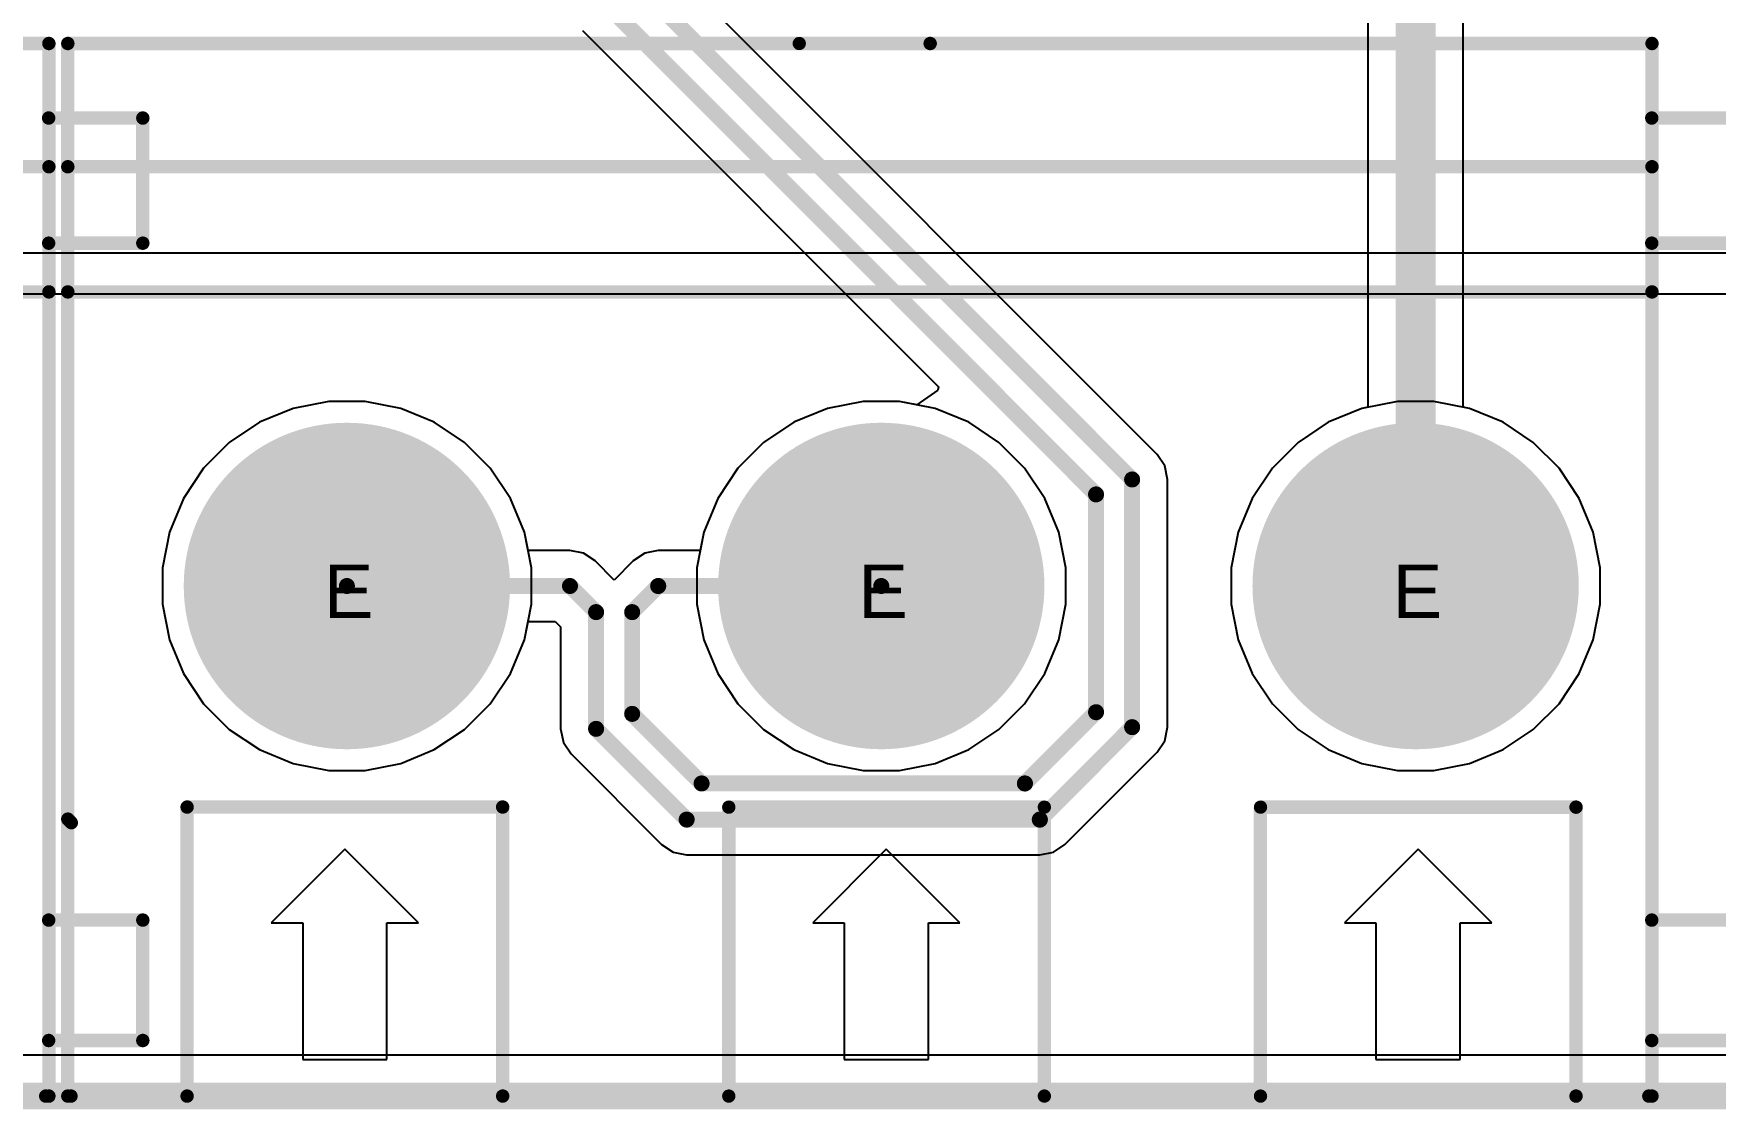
# Model space of a CAD drawing. Header units: inches. Extents: x -11 to 5379, y 0 to 5429.
# Drawn here: x 86.37 to 102.36, y -0.13 to 10.09 of the extents above; entities that cross this region are included whole.
import ezdxf

# ---------------------------------------------------------------- set-up
doc = ezdxf.new("R2010")
doc.units = ezdxf.units.IN
for name, color, linetype in [('Board Outline', 216, 'Continuous'), ('Bottom Layer', 5, 'Continuous'), ('Bottom Solder', 6, 'Continuous'), ('Drill Drawing', 1, 'Continuous'), ('GND', 16, 'Continuous'), ('Multi-Layer', 9, 'Continuous'), ('Pad Holes', 156, 'Continuous'), ('PWR', 76, 'Continuous'), ('Top Layer', 1, 'Continuous'), ('Top Overlay', 2, 'Continuous'), ('Top Solder', 216, 'Continuous')]:
    doc.layers.add(name, color=color, linetype=linetype)
doc.styles.add('Arial', font='', dxfattribs={"height": 0.2})
doc.styles.get('Arial').set_extended_font_data('Arial')

# ---------------------------------------------------------------- blocks, each defined once
blk = doc.blocks.new('DB128L_5_08_3P_BK_S_514')
at = {"layer": 'Bottom Layer'}
h = blk.add_hatch(color=5, dxfattribs=at)
edge = h.paths.add_edge_path()
edge.add_arc((-5.08, 0), 1.5, 0, 360)
h = blk.add_hatch(color=5, dxfattribs=at)
edge = h.paths.add_edge_path()
edge.add_arc((0, 0), 1.5, 0, 360)
h = blk.add_hatch(color=5, dxfattribs=at)
edge = h.paths.add_edge_path()
edge.add_arc((5.08, 0), 1.5, 0, 360)
at = {"layer": 'Bottom Solder'}
h = blk.add_hatch(color=6, dxfattribs=at)
edge = h.paths.add_edge_path()
edge.add_arc((-5.08, 0), 1.551, 0, 360)
h = blk.add_hatch(color=6, dxfattribs=at)
edge = h.paths.add_edge_path()
edge.add_arc((0, 0), 1.551, 0, 360)
h = blk.add_hatch(color=6, dxfattribs=at)
edge = h.paths.add_edge_path()
edge.add_arc((5.08, 0), 1.551, 0, 360)
at = {"layer": 'GND'}
h = blk.add_hatch(color=16, dxfattribs=at)
edge = h.paths.add_edge_path()
edge.add_arc((-5.08, 0), 1.5, 0, 360)
h = blk.add_hatch(color=16, dxfattribs=at)
edge = h.paths.add_edge_path()
edge.add_arc((0, 0), 1.5, 0, 360)
h = blk.add_hatch(color=16, dxfattribs=at)
edge = h.paths.add_edge_path()
edge.add_arc((5.08, 0), 1.5, 0, 360)
at = {"layer": 'Multi-Layer'}
h = blk.add_hatch(color=9, dxfattribs=at)
edge = h.paths.add_edge_path()
edge.add_arc((-5.08, 0), 1.5, 0, 360)
h = blk.add_hatch(color=9, dxfattribs=at)
edge = h.paths.add_edge_path()
edge.add_arc((0, 0), 1.5, 0, 360)
h = blk.add_hatch(color=9, dxfattribs=at)
edge = h.paths.add_edge_path()
edge.add_arc((5.08, 0), 1.5, 0, 360)
at = {"layer": 'Pad Holes'}
h = blk.add_hatch(color=7, dxfattribs=at)
edge = h.paths.add_edge_path()
edge.add_arc((-5.08, 0), 0.8, 0, 360)
h = blk.add_hatch(color=7, dxfattribs=at)
edge = h.paths.add_edge_path()
edge.add_arc((0, 0), 0.8, 0, 360)
h = blk.add_hatch(color=7, dxfattribs=at)
edge = h.paths.add_edge_path()
edge.add_arc((5.08, 0), 0.8, 0, 360)
at = {"layer": 'PWR'}
h = blk.add_hatch(color=76, dxfattribs=at)
edge = h.paths.add_edge_path()
edge.add_arc((-5.08, 0), 1.5, 0, 360)
h = blk.add_hatch(color=76, dxfattribs=at)
edge = h.paths.add_edge_path()
edge.add_arc((0, 0), 1.5, 0, 360)
h = blk.add_hatch(color=76, dxfattribs=at)
edge = h.paths.add_edge_path()
edge.add_arc((5.08, 0), 1.5, 0, 360)
at = {"layer": 'Top Layer'}
h = blk.add_hatch(color=1, dxfattribs=at)
edge = h.paths.add_edge_path()
edge.add_arc((-5.08, 0), 1.5, 0, 360)
h = blk.add_hatch(color=1, dxfattribs=at)
edge = h.paths.add_edge_path()
edge.add_arc((0, 0), 1.5, 0, 360)
h = blk.add_hatch(color=1, dxfattribs=at)
edge = h.paths.add_edge_path()
edge.add_arc((5.08, 0), 1.5, 0, 360)
at = {"layer": 'Top Solder'}
h = blk.add_hatch(color=216, dxfattribs=at)
edge = h.paths.add_edge_path()
edge.add_arc((-5.08, 0), 1.551, 0, 360)
h = blk.add_hatch(color=216, dxfattribs=at)
edge = h.paths.add_edge_path()
edge.add_arc((0, 0), 1.551, 0, 360)
h = blk.add_hatch(color=216, dxfattribs=at)
edge = h.paths.add_edge_path()
edge.add_arc((5.08, 0), 1.551, 0, 360)
at = {"layer": 'Top Overlay'}
for p, q in [((-5.1, -2.5), (-5.8, -3.2)), ((-4.4, -3.2), (-5.1, -2.5)), ((-5.1, -2.5), (-5.1, -2.5)), ((0.048, -2.5), (-0.652, -3.2)), ((0.748, -3.2), (0.048, -2.5)), ((0.048, -2.5), (0.048, -2.5)), ((5.103, -2.5), (4.403, -3.2)), ((5.803, -3.2), (5.103, -2.5)), ((5.103, -2.5), (5.103, -2.5)), ((-5.8, -3.2), (-5.5, -3.2)), ((-5.5, -3.2), (-5.5, -4.5)), ((-4.7, -4.5), (-4.7, -3.2)), ((-4.7, -3.2), (-4.4, -3.2)), ((-0.652, -3.2), (-0.352, -3.2)), ((-0.352, -3.2), (-0.352, -4.5)), ((0.448, -4.5), (0.448, -3.2)), ((0.448, -3.2), (0.748, -3.2)), ((4.403, -3.2), (4.703, -3.2)), ((4.703, -3.2), (4.703, -4.5)), ((5.503, -4.5), (5.503, -3.2)), ((5.503, -3.2), (5.803, -3.2)), ((-5.5, -4.5), (-4.7, -4.5)), ((-0.352, -4.5), (0.448, -4.5)), ((4.703, -4.5), (5.503, -4.5))]:
    blk.add_line(p, q, dxfattribs=at)
for points in [[(-7.733, 5.154, 0.127, 0.127, 0), (-7.733, -4.846, 0.127, 0.127, 0)], [(-7.733, 5.154, 0.127, 0.127, 0), (7.327, 5.154, 0.127, 0.127, 0)], [(-0.78, 5.154, 0.127, 0.127, 0), (0.465, 5.154, 0.127, 0.127, 0)], [(7.327, -4.846, 0.127, 0.127, 0), (7.327, 5.154, 0.127, 0.127, 0)], [(7.325, 4.446, 0.127, 0.127, 0), (8.22, 4.446, 0.127, 0.127, 0)], [(-7.733, 3.983, 0.127, 0.127, 0), (7.327, 3.983, 0.127, 0.127, 0)], [(7.325, 3.257, 0.127, 0.127, 0), (8.22, 3.257, 0.127, 0.127, 0)], [(-7.733, 2.794, 0.127, 0.127, 0), (7.327, 2.794, 0.127, 0.127, 0)], [(-6.599, -4.846, 0.127, 0.127, 0), (-6.599, -2.1, 0.127, 0.127, 0)], [(-6.599, -2.1, 0.127, 0.127, 0), (-3.599, -2.1, 0.127, 0.127, 0)], [(-3.599, -4.846, 0.127, 0.127, 0), (-3.599, -2.1, 0.127, 0.127, 0)], [(-1.449, -4.846, 0.127, 0.127, 0), (-1.449, -2.101, 0.127, 0.127, 0)], [(-1.449, -2.101, 0.127, 0.127, 0), (1.55, -2.101, 0.127, 0.127, 0)], [(1.55, -4.846, 0.127, 0.127, 0), (1.55, -2.101, 0.127, 0.127, 0)], [(3.605, -4.846, 0.127, 0.127, 0), (3.605, -2.101, 0.127, 0.127, 0)], [(3.605, -2.101, 0.127, 0.127, 0), (6.605, -2.101, 0.127, 0.127, 0)], [(6.605, -4.846, 0.127, 0.127, 0), (6.605, -2.101, 0.127, 0.127, 0)], [(-7.733, -2.215, 0.127, 0.127, 0), (-7.699, -2.249, 0.127, 0.127, 0)], [(7.325, -3.174, 0.127, 0.127, 0), (8.22, -3.174, 0.127, 0.127, 0)], [(7.325, -4.318, 0.127, 0.127, 0), (8.22, -4.318, 0.127, 0.127, 0)], [(-7.703, -4.846, 0.127, 0.127, 0), (7.297, -4.846, 0.127, 0.127, 0)]]:
    blk.add_lwpolyline(points, format="xyseb", dxfattribs=at)
for points in [[(-7.765, 5.154, 0.0635, 0.0635, 1), (-7.701, 5.154, 0.0635, 0.0635, 1)], [(-7.765, 5.154, 0.0635, 0.0635, 1), (-7.701, 5.154, 0.0635, 0.0635, 1)], [(-0.811, 5.154, 0.0635, 0.0635, 1), (-0.748, 5.154, 0.0635, 0.0635, 1)], [(0.433, 5.154, 0.0635, 0.0635, 1), (0.497, 5.154, 0.0635, 0.0635, 1)], [(7.295, 5.154, 0.0635, 0.0635, 1), (7.359, 5.154, 0.0635, 0.0635, 1)], [(7.295, 5.154, 0.0635, 0.0635, 1), (7.359, 5.154, 0.0635, 0.0635, 1)], [(7.293, 4.446, 0.0635, 0.0635, 1), (7.357, 4.446, 0.0635, 0.0635, 1)], [(-7.765, 3.983, 0.0635, 0.0635, 1), (-7.701, 3.983, 0.0635, 0.0635, 1)], [(7.295, 3.983, 0.0635, 0.0635, 1), (7.359, 3.983, 0.0635, 0.0635, 1)], [(7.293, 3.257, 0.0635, 0.0635, 1), (7.357, 3.257, 0.0635, 0.0635, 1)], [(-7.765, 2.794, 0.0635, 0.0635, 1), (-7.701, 2.794, 0.0635, 0.0635, 1)], [(7.295, 2.794, 0.0635, 0.0635, 1), (7.359, 2.794, 0.0635, 0.0635, 1)], [(-6.631, -2.1, 0.0635, 0.0635, 1), (-6.567, -2.1, 0.0635, 0.0635, 1)], [(-6.631, -2.1, 0.0635, 0.0635, 1), (-6.567, -2.1, 0.0635, 0.0635, 1)], [(-3.631, -2.1, 0.0635, 0.0635, 1), (-3.567, -2.1, 0.0635, 0.0635, 1)], [(-3.631, -2.1, 0.0635, 0.0635, 1), (-3.567, -2.1, 0.0635, 0.0635, 1)], [(-1.481, -2.101, 0.0635, 0.0635, 1), (-1.418, -2.101, 0.0635, 0.0635, 1)], [(-1.481, -2.101, 0.0635, 0.0635, 1), (-1.418, -2.101, 0.0635, 0.0635, 1)], [(1.519, -2.101, 0.0635, 0.0635, 1), (1.582, -2.101, 0.0635, 0.0635, 1)], [(1.519, -2.101, 0.0635, 0.0635, 1), (1.582, -2.101, 0.0635, 0.0635, 1)], [(3.574, -2.101, 0.0635, 0.0635, 1), (3.637, -2.101, 0.0635, 0.0635, 1)], [(3.574, -2.101, 0.0635, 0.0635, 1), (3.637, -2.101, 0.0635, 0.0635, 1)], [(6.573, -2.101, 0.0635, 0.0635, 1), (6.637, -2.101, 0.0635, 0.0635, 1)], [(6.573, -2.101, 0.0635, 0.0635, 1), (6.637, -2.101, 0.0635, 0.0635, 1)], [(-7.765, -2.215, 0.0635, 0.0635, 1), (-7.701, -2.215, 0.0635, 0.0635, 1)], [(-7.731, -2.249, 0.0635, 0.0635, 1), (-7.668, -2.249, 0.0635, 0.0635, 1)], [(7.293, -3.174, 0.0635, 0.0635, 1), (7.357, -3.174, 0.0635, 0.0635, 1)], [(7.293, -4.318, 0.0635, 0.0635, 1), (7.357, -4.318, 0.0635, 0.0635, 1)], [(-7.765, -4.846, 0.0635, 0.0635, 1), (-7.701, -4.846, 0.0635, 0.0635, 1)], [(-7.735, -4.846, 0.0635, 0.0635, 1), (-7.671, -4.846, 0.0635, 0.0635, 1)], [(-6.631, -4.846, 0.0635, 0.0635, 1), (-6.567, -4.846, 0.0635, 0.0635, 1)], [(-3.631, -4.846, 0.0635, 0.0635, 1), (-3.567, -4.846, 0.0635, 0.0635, 1)], [(-1.481, -4.846, 0.0635, 0.0635, 1), (-1.418, -4.846, 0.0635, 0.0635, 1)], [(1.519, -4.846, 0.0635, 0.0635, 1), (1.582, -4.846, 0.0635, 0.0635, 1)], [(3.574, -4.846, 0.0635, 0.0635, 1), (3.637, -4.846, 0.0635, 0.0635, 1)], [(6.573, -4.846, 0.0635, 0.0635, 1), (6.637, -4.846, 0.0635, 0.0635, 1)], [(7.265, -4.846, 0.0635, 0.0635, 1), (7.329, -4.846, 0.0635, 0.0635, 1)], [(7.295, -4.846, 0.0635, 0.0635, 1), (7.359, -4.846, 0.0635, 0.0635, 1)]]:
    blk.add_lwpolyline(points, format="xyseb", close=True, dxfattribs=at)
blk = doc.blocks.new('DB128L_5_08_3P_BK_S_515')
at = {"layer": 'Top Overlay'}
for points in [[(-7.733, 5.154, 0.127, 0.127, 0), (7.327, 5.154, 0.127, 0.127, 0)], [(7.327, -4.846, 0.127, 0.127, 0), (7.327, 5.154, 0.127, 0.127, 0)], [(7.325, 4.446, 0.127, 0.127, 0), (8.22, 4.446, 0.127, 0.127, 0)], [(8.22, 3.257, 0.127, 0.127, 0), (8.22, 4.446, 0.127, 0.127, 0)], [(-7.733, 3.983, 0.127, 0.127, 0), (7.327, 3.983, 0.127, 0.127, 0)], [(7.325, 3.257, 0.127, 0.127, 0), (8.22, 3.257, 0.127, 0.127, 0)], [(-7.733, 2.794, 0.127, 0.127, 0), (7.327, 2.794, 0.127, 0.127, 0)], [(7.325, -3.174, 0.127, 0.127, 0), (8.22, -3.174, 0.127, 0.127, 0)], [(8.22, -4.318, 0.127, 0.127, 0), (8.22, -3.174, 0.127, 0.127, 0)], [(7.325, -4.318, 0.127, 0.127, 0), (8.22, -4.318, 0.127, 0.127, 0)], [(-7.703, -4.846, 0.127, 0.127, 0), (7.297, -4.846, 0.127, 0.127, 0)]]:
    blk.add_lwpolyline(points, format="xyseb", dxfattribs=at)
for points in [[(7.295, 5.154, 0.0635, 0.0635, 1), (7.359, 5.154, 0.0635, 0.0635, 1)], [(7.295, 5.154, 0.0635, 0.0635, 1), (7.359, 5.154, 0.0635, 0.0635, 1)], [(7.293, 4.446, 0.0635, 0.0635, 1), (7.357, 4.446, 0.0635, 0.0635, 1)], [(8.188, 4.446, 0.0635, 0.0635, 1), (8.252, 4.446, 0.0635, 0.0635, 1)], [(8.188, 4.446, 0.0635, 0.0635, 1), (8.252, 4.446, 0.0635, 0.0635, 1)], [(7.295, 3.983, 0.0635, 0.0635, 1), (7.359, 3.983, 0.0635, 0.0635, 1)], [(7.293, 3.257, 0.0635, 0.0635, 1), (7.357, 3.257, 0.0635, 0.0635, 1)], [(8.188, 3.257, 0.0635, 0.0635, 1), (8.252, 3.257, 0.0635, 0.0635, 1)], [(8.188, 3.257, 0.0635, 0.0635, 1), (8.252, 3.257, 0.0635, 0.0635, 1)], [(7.295, 2.794, 0.0635, 0.0635, 1), (7.359, 2.794, 0.0635, 0.0635, 1)], [(7.293, -3.174, 0.0635, 0.0635, 1), (7.357, -3.174, 0.0635, 0.0635, 1)], [(8.188, -3.174, 0.0635, 0.0635, 1), (8.252, -3.174, 0.0635, 0.0635, 1)], [(8.188, -3.174, 0.0635, 0.0635, 1), (8.252, -3.174, 0.0635, 0.0635, 1)], [(7.293, -4.318, 0.0635, 0.0635, 1), (7.357, -4.318, 0.0635, 0.0635, 1)], [(8.188, -4.318, 0.0635, 0.0635, 1), (8.252, -4.318, 0.0635, 0.0635, 1)], [(8.188, -4.318, 0.0635, 0.0635, 1), (8.252, -4.318, 0.0635, 0.0635, 1)], [(7.265, -4.846, 0.0635, 0.0635, 1), (7.329, -4.846, 0.0635, 0.0635, 1)], [(7.295, -4.846, 0.0635, 0.0635, 1), (7.359, -4.846, 0.0635, 0.0635, 1)]]:
    blk.add_lwpolyline(points, format="xyseb", close=True, dxfattribs=at)

msp = doc.modelspace()

# ---------------------------------------------------------------- linework, layer by layer
at = {"layer": 'Board Outline'}
msp.add_lwpolyline([(0, 0, 0.254, 0.254, 0), (344, 0, 0.254, 0.254, 0)], format="xyseb", dxfattribs=at)
at = {"layer": 'Bottom Layer'}
for p, q in [((89.174, 6.599), (88.836, 6.532)), ((89.52, 6.599), (89.174, 6.599)), ((89.859, 6.532), (89.52, 6.599)), ((94.254, 6.599), (93.916, 6.532)), ((94.6, 6.599), (94.254, 6.599)), ((94.939, 6.532), (94.6, 6.599)), ((99.334, 6.599), (98.996, 6.532)), ((99.68, 6.599), (99.334, 6.599)), ((100.019, 6.532), (99.68, 6.599)), ((88.516, 6.4), (88.229, 6.208)), ((88.836, 6.532), (88.516, 6.4)), ((90.178, 6.4), (89.859, 6.532)), ((90.465, 6.208), (90.178, 6.4)), ((93.596, 6.4), (93.309, 6.208)), ((93.916, 6.532), (93.596, 6.4)), ((95.258, 6.4), (94.939, 6.532)), ((95.545, 6.208), (95.258, 6.4)), ((98.676, 6.4), (98.389, 6.208)), ((98.996, 6.532), (98.676, 6.4)), ((100.338, 6.4), (100.019, 6.532)), ((100.625, 6.208), (100.338, 6.4)), ((88.229, 6.208), (87.985, 5.963)), ((90.71, 5.963), (90.465, 6.208)), ((93.309, 6.208), (93.065, 5.963)), ((95.79, 5.963), (95.545, 6.208)), ((98.389, 6.208), (98.145, 5.963)), ((100.87, 5.963), (100.625, 6.208)), ((87.985, 5.963), (87.793, 5.676)), ((90.902, 5.676), (90.71, 5.963)), ((93.065, 5.963), (92.873, 5.676)), ((95.982, 5.676), (95.79, 5.963)), ((98.145, 5.963), (97.953, 5.676)), ((101.062, 5.676), (100.87, 5.963)), ((87.793, 5.676), (87.661, 5.357)), ((91.034, 5.357), (90.902, 5.676)), ((92.873, 5.676), (92.741, 5.357)), ((96.114, 5.357), (95.982, 5.676)), ((97.953, 5.676), (97.821, 5.357)), ((101.194, 5.357), (101.062, 5.676)), ((87.661, 5.357), (87.593, 5.018)), ((91.101, 5.018), (91.034, 5.357)), ((92.741, 5.357), (92.673, 5.018)), ((96.181, 5.018), (96.114, 5.357)), ((97.821, 5.357), (97.753, 5.018)), ((101.261, 5.018), (101.194, 5.357)), ((87.593, 5.018), (87.593, 4.672)), ((91.101, 4.672), (91.101, 5.018)), ((92.673, 5.018), (92.673, 4.672)), ((96.181, 4.672), (96.181, 5.018)), ((97.753, 5.018), (97.753, 4.672)), ((101.261, 4.672), (101.261, 5.018)), ((87.593, 4.672), (87.661, 4.334)), ((91.034, 4.334), (91.101, 4.672)), ((92.673, 4.672), (92.741, 4.334)), ((96.114, 4.334), (96.181, 4.672)), ((97.753, 4.672), (97.821, 4.334)), ((101.194, 4.334), (101.261, 4.672)), ((87.661, 4.334), (87.793, 4.014)), ((90.902, 4.014), (91.034, 4.334)), ((92.741, 4.334), (92.873, 4.014)), ((95.982, 4.014), (96.114, 4.334)), ((97.821, 4.334), (97.953, 4.014)), ((101.062, 4.014), (101.194, 4.334)), ((87.793, 4.014), (87.985, 3.727)), ((90.71, 3.727), (90.902, 4.014)), ((92.873, 4.014), (93.065, 3.727)), ((95.79, 3.727), (95.982, 4.014)), ((97.953, 4.014), (98.145, 3.727)), ((100.87, 3.727), (101.062, 4.014)), ((87.985, 3.727), (88.229, 3.483)), ((90.465, 3.483), (90.71, 3.727)), ((93.065, 3.727), (93.309, 3.483)), ((95.545, 3.483), (95.79, 3.727)), ((98.145, 3.727), (98.389, 3.483)), ((100.625, 3.483), (100.87, 3.727)), ((88.229, 3.483), (88.516, 3.291)), ((90.178, 3.291), (90.465, 3.483)), ((93.309, 3.483), (93.596, 3.291)), ((95.258, 3.291), (95.545, 3.483)), ((98.389, 3.483), (98.676, 3.291)), ((100.338, 3.291), (100.625, 3.483)), ((88.516, 3.291), (88.836, 3.159)), ((89.859, 3.159), (90.178, 3.291)), ((93.596, 3.291), (93.916, 3.159)), ((94.939, 3.159), (95.258, 3.291)), ((98.676, 3.291), (98.996, 3.159)), ((100.019, 3.159), (100.338, 3.291)), ((88.836, 3.159), (89.174, 3.091)), ((89.174, 3.091), (89.52, 3.091)), ((89.52, 3.091), (89.859, 3.159)), ((93.916, 3.159), (94.254, 3.091)), ((94.254, 3.091), (94.6, 3.091)), ((94.6, 3.091), (94.939, 3.159)), ((98.996, 3.159), (99.334, 3.091)), ((99.334, 3.091), (99.68, 3.091)), ((99.68, 3.091), (100.019, 3.159)), ((185.233, 0.388), (9.671, 0.388))]:
    msp.add_line(p, q, dxfattribs=at)
at = {"layer": 'GND'}
for p, q in [((173.551, 8.008), (65.482, 8.008)), ((10.349, 7.62), (173.939, 7.62)), ((89.174, 6.599), (88.836, 6.532)), ((89.52, 6.599), (89.174, 6.599)), ((89.859, 6.532), (89.52, 6.599)), ((94.254, 6.599), (93.916, 6.532)), ((94.6, 6.599), (94.254, 6.599)), ((94.939, 6.532), (94.6, 6.599)), ((99.334, 6.599), (98.996, 6.532)), ((99.68, 6.599), (99.334, 6.599)), ((100.019, 6.532), (99.68, 6.599)), ((88.516, 6.4), (88.229, 6.208)), ((88.836, 6.532), (88.516, 6.4)), ((90.178, 6.4), (89.859, 6.532)), ((90.465, 6.208), (90.178, 6.4)), ((93.596, 6.4), (93.309, 6.208)), ((93.916, 6.532), (93.596, 6.4)), ((95.258, 6.4), (94.939, 6.532)), ((95.545, 6.208), (95.258, 6.4)), ((98.676, 6.4), (98.389, 6.208)), ((98.996, 6.532), (98.676, 6.4)), ((100.338, 6.4), (100.019, 6.532)), ((100.625, 6.208), (100.338, 6.4)), ((88.229, 6.208), (87.985, 5.963)), ((90.71, 5.963), (90.465, 6.208)), ((93.309, 6.208), (93.065, 5.963)), ((95.79, 5.963), (95.545, 6.208)), ((98.389, 6.208), (98.145, 5.963)), ((100.87, 5.963), (100.625, 6.208)), ((87.985, 5.963), (87.793, 5.676)), ((90.902, 5.676), (90.71, 5.963)), ((93.065, 5.963), (92.873, 5.676)), ((95.982, 5.676), (95.79, 5.963)), ((98.145, 5.963), (97.953, 5.676)), ((101.062, 5.676), (100.87, 5.963)), ((87.793, 5.676), (87.661, 5.357)), ((91.034, 5.357), (90.902, 5.676)), ((92.873, 5.676), (92.741, 5.357)), ((96.114, 5.357), (95.982, 5.676)), ((97.953, 5.676), (97.821, 5.357)), ((101.194, 5.357), (101.062, 5.676)), ((87.661, 5.357), (87.593, 5.018)), ((91.101, 5.018), (91.034, 5.357)), ((92.741, 5.357), (92.673, 5.018)), ((96.181, 5.018), (96.114, 5.357)), ((97.821, 5.357), (97.753, 5.018)), ((101.261, 5.018), (101.194, 5.357)), ((87.593, 5.018), (87.593, 4.672)), ((91.101, 4.672), (91.101, 5.018)), ((92.673, 5.018), (92.673, 4.672)), ((96.181, 4.672), (96.181, 5.018)), ((97.753, 5.018), (97.753, 4.672)), ((101.261, 4.672), (101.261, 5.018)), ((87.593, 4.672), (87.661, 4.334)), ((91.034, 4.334), (91.101, 4.672)), ((92.673, 4.672), (92.741, 4.334)), ((96.114, 4.334), (96.181, 4.672)), ((97.753, 4.672), (97.821, 4.334)), ((101.194, 4.334), (101.261, 4.672)), ((87.661, 4.334), (87.793, 4.014)), ((90.902, 4.014), (91.034, 4.334)), ((92.741, 4.334), (92.873, 4.014)), ((95.982, 4.014), (96.114, 4.334)), ((97.821, 4.334), (97.953, 4.014)), ((101.062, 4.014), (101.194, 4.334)), ((87.793, 4.014), (87.985, 3.727)), ((90.71, 3.727), (90.902, 4.014)), ((92.873, 4.014), (93.065, 3.727)), ((95.79, 3.727), (95.982, 4.014)), ((97.953, 4.014), (98.145, 3.727)), ((100.87, 3.727), (101.062, 4.014)), ((87.985, 3.727), (88.229, 3.483)), ((90.465, 3.483), (90.71, 3.727)), ((93.065, 3.727), (93.309, 3.483)), ((95.545, 3.483), (95.79, 3.727)), ((98.145, 3.727), (98.389, 3.483)), ((100.625, 3.483), (100.87, 3.727)), ((88.229, 3.483), (88.516, 3.291)), ((90.178, 3.291), (90.465, 3.483)), ((93.309, 3.483), (93.596, 3.291)), ((95.258, 3.291), (95.545, 3.483)), ((98.389, 3.483), (98.676, 3.291)), ((100.338, 3.291), (100.625, 3.483)), ((88.516, 3.291), (88.836, 3.159)), ((89.859, 3.159), (90.178, 3.291)), ((93.596, 3.291), (93.916, 3.159)), ((94.939, 3.159), (95.258, 3.291)), ((98.676, 3.291), (98.996, 3.159)), ((100.019, 3.159), (100.338, 3.291)), ((88.836, 3.159), (89.174, 3.091)), ((89.174, 3.091), (89.52, 3.091)), ((89.52, 3.091), (89.859, 3.159)), ((93.916, 3.159), (94.254, 3.091)), ((94.254, 3.091), (94.6, 3.091)), ((94.6, 3.091), (94.939, 3.159)), ((98.996, 3.159), (99.334, 3.091)), ((99.334, 3.091), (99.68, 3.091)), ((99.68, 3.091), (100.019, 3.159)), ((343.612, 0.388), (0.388, 0.388))]:
    msp.add_line(p, q, dxfattribs=at)
at = {"layer": 'PWR'}
for p, q in [((89.174, 6.599), (88.836, 6.532)), ((89.52, 6.599), (89.174, 6.599)), ((89.859, 6.532), (89.52, 6.599)), ((94.254, 6.599), (93.916, 6.532)), ((94.6, 6.599), (94.254, 6.599)), ((94.939, 6.532), (94.6, 6.599)), ((99.334, 6.599), (98.996, 6.532)), ((99.68, 6.599), (99.334, 6.599)), ((100.019, 6.532), (99.68, 6.599)), ((88.516, 6.4), (88.229, 6.208)), ((88.836, 6.532), (88.516, 6.4)), ((90.178, 6.4), (89.859, 6.532)), ((90.465, 6.208), (90.178, 6.4)), ((93.596, 6.4), (93.309, 6.208)), ((93.916, 6.532), (93.596, 6.4)), ((95.258, 6.4), (94.939, 6.532)), ((95.545, 6.208), (95.258, 6.4)), ((98.676, 6.4), (98.389, 6.208)), ((98.996, 6.532), (98.676, 6.4)), ((100.338, 6.4), (100.019, 6.532)), ((100.625, 6.208), (100.338, 6.4)), ((88.229, 6.208), (87.985, 5.963)), ((90.71, 5.963), (90.465, 6.208)), ((93.309, 6.208), (93.065, 5.963)), ((95.79, 5.963), (95.545, 6.208)), ((98.389, 6.208), (98.145, 5.963)), ((100.87, 5.963), (100.625, 6.208)), ((87.985, 5.963), (87.793, 5.676)), ((90.902, 5.676), (90.71, 5.963)), ((93.065, 5.963), (92.873, 5.676)), ((95.982, 5.676), (95.79, 5.963)), ((98.145, 5.963), (97.953, 5.676)), ((101.062, 5.676), (100.87, 5.963)), ((87.793, 5.676), (87.661, 5.357)), ((91.034, 5.357), (90.902, 5.676)), ((92.873, 5.676), (92.741, 5.357)), ((96.114, 5.357), (95.982, 5.676)), ((97.953, 5.676), (97.821, 5.357)), ((101.194, 5.357), (101.062, 5.676)), ((87.661, 5.357), (87.593, 5.018)), ((91.101, 5.018), (91.034, 5.357)), ((92.741, 5.357), (92.673, 5.018)), ((96.181, 5.018), (96.114, 5.357)), ((97.821, 5.357), (97.753, 5.018)), ((101.261, 5.018), (101.194, 5.357)), ((87.593, 5.018), (87.593, 4.672)), ((91.101, 4.672), (91.101, 5.018)), ((92.673, 5.018), (92.673, 4.672)), ((96.181, 4.672), (96.181, 5.018)), ((97.753, 5.018), (97.753, 4.672)), ((101.261, 4.672), (101.261, 5.018)), ((87.593, 4.672), (87.661, 4.334)), ((91.034, 4.334), (91.101, 4.672)), ((92.673, 4.672), (92.741, 4.334)), ((96.114, 4.334), (96.181, 4.672)), ((97.753, 4.672), (97.821, 4.334)), ((101.194, 4.334), (101.261, 4.672)), ((87.661, 4.334), (87.793, 4.014)), ((90.902, 4.014), (91.034, 4.334)), ((92.741, 4.334), (92.873, 4.014)), ((95.982, 4.014), (96.114, 4.334)), ((97.821, 4.334), (97.953, 4.014)), ((101.062, 4.014), (101.194, 4.334)), ((87.793, 4.014), (87.985, 3.727)), ((90.71, 3.727), (90.902, 4.014)), ((92.873, 4.014), (93.065, 3.727)), ((95.79, 3.727), (95.982, 4.014)), ((97.953, 4.014), (98.145, 3.727)), ((100.87, 3.727), (101.062, 4.014)), ((87.985, 3.727), (88.229, 3.483)), ((90.465, 3.483), (90.71, 3.727)), ((93.065, 3.727), (93.309, 3.483)), ((95.545, 3.483), (95.79, 3.727)), ((98.145, 3.727), (98.389, 3.483)), ((100.625, 3.483), (100.87, 3.727)), ((88.229, 3.483), (88.516, 3.291)), ((90.178, 3.291), (90.465, 3.483)), ((93.309, 3.483), (93.596, 3.291)), ((95.258, 3.291), (95.545, 3.483)), ((98.389, 3.483), (98.676, 3.291)), ((100.338, 3.291), (100.625, 3.483)), ((88.516, 3.291), (88.836, 3.159)), ((89.859, 3.159), (90.178, 3.291)), ((93.596, 3.291), (93.916, 3.159)), ((94.939, 3.159), (95.258, 3.291)), ((98.676, 3.291), (98.996, 3.159)), ((100.019, 3.159), (100.338, 3.291)), ((88.836, 3.159), (89.174, 3.091)), ((89.174, 3.091), (89.52, 3.091)), ((89.52, 3.091), (89.859, 3.159)), ((93.916, 3.159), (94.254, 3.091)), ((94.254, 3.091), (94.6, 3.091)), ((94.6, 3.091), (94.939, 3.159)), ((98.996, 3.159), (99.334, 3.091)), ((99.334, 3.091), (99.68, 3.091)), ((99.68, 3.091), (100.019, 3.159)), ((243.045, 0.388), (0.388, 0.388))]:
    msp.add_line(p, q, dxfattribs=at)
at = {"layer": 'Top Layer'}
for p, q in [((99.054, 16.085), (99.054, 6.543)), ((99.96, 6.543), (99.96, 16.085)), ((97.05, 6.095), (92.503, 10.642)), ((91.586, 10.122), (94.97, 6.738)), ((94.97, 6.738), (94.964, 6.704)), ((89.174, 6.599), (88.836, 6.532)), ((89.52, 6.599), (89.174, 6.599)), ((89.859, 6.532), (89.52, 6.599)), ((94.254, 6.599), (93.916, 6.532)), ((94.6, 6.599), (94.254, 6.599)), ((94.764, 6.567), (94.6, 6.599)), ((94.964, 6.704), (94.764, 6.567)), ((88.516, 6.4), (88.229, 6.208)), ((88.836, 6.532), (88.516, 6.4)), ((90.178, 6.4), (89.859, 6.532)), ((90.465, 6.208), (90.178, 6.4)), ((93.596, 6.4), (93.309, 6.208)), ((93.916, 6.532), (93.596, 6.4)), ((98.676, 6.4), (98.389, 6.208)), ((98.996, 6.532), (98.676, 6.4)), ((99.054, 6.543), (98.996, 6.532)), ((100.019, 6.532), (99.96, 6.543)), ((100.338, 6.4), (100.019, 6.532)), ((100.625, 6.208), (100.338, 6.4)), ((88.229, 6.208), (87.985, 5.963)), ((90.71, 5.963), (90.465, 6.208)), ((93.309, 6.208), (93.065, 5.963)), ((97.123, 5.986), (97.05, 6.095)), ((98.389, 6.208), (98.145, 5.963)), ((100.87, 5.963), (100.625, 6.208)), ((87.985, 5.963), (87.793, 5.676)), ((90.902, 5.676), (90.71, 5.963)), ((93.065, 5.963), (92.873, 5.676)), ((97.149, 5.857), (97.123, 5.986)), ((98.145, 5.963), (97.953, 5.676)), ((101.062, 5.676), (100.87, 5.963)), ((97.149, 3.504), (97.149, 5.857)), ((87.793, 5.676), (87.661, 5.357)), ((91.034, 5.357), (90.902, 5.676)), ((92.873, 5.676), (92.741, 5.357)), ((97.953, 5.676), (97.821, 5.357)), ((101.194, 5.357), (101.062, 5.676)), ((87.661, 5.357), (87.593, 5.018)), ((91.069, 5.182), (91.034, 5.357)), ((92.741, 5.357), (92.706, 5.182)), ((97.821, 5.357), (97.753, 5.018)), ((101.261, 5.018), (101.194, 5.357)), ((91.468, 5.182), (91.069, 5.182)), ((91.597, 5.156), (91.468, 5.182)), ((91.706, 5.083), (91.597, 5.156)), ((92.178, 5.156), (92.068, 5.083)), ((92.306, 5.182), (92.178, 5.156)), ((92.706, 5.182), (92.306, 5.182)), ((87.593, 5.018), (87.593, 4.672)), ((91.887, 4.902), (91.706, 5.083)), ((92.068, 5.083), (91.887, 4.902)), ((97.753, 5.018), (97.753, 4.672)), ((101.261, 4.672), (101.261, 5.018)), ((87.593, 4.672), (87.661, 4.334)), ((97.753, 4.672), (97.821, 4.334)), ((101.194, 4.334), (101.261, 4.672)), ((91.034, 4.334), (91.069, 4.509)), ((91.069, 4.509), (91.328, 4.509)), ((91.328, 4.509), (91.379, 4.458)), ((87.661, 4.334), (87.793, 4.014)), ((90.902, 4.014), (91.034, 4.334)), ((91.379, 4.458), (91.379, 3.488)), ((97.821, 4.334), (97.953, 4.014)), ((101.062, 4.014), (101.194, 4.334)), ((87.793, 4.014), (87.985, 3.727)), ((90.71, 3.727), (90.902, 4.014)), ((97.953, 4.014), (98.145, 3.727)), ((100.87, 3.727), (101.062, 4.014)), ((87.985, 3.727), (88.229, 3.483)), ((90.465, 3.483), (90.71, 3.727)), ((98.145, 3.727), (98.389, 3.483)), ((100.625, 3.483), (100.87, 3.727)), ((88.229, 3.483), (88.516, 3.291)), ((90.178, 3.291), (90.465, 3.483)), ((91.379, 3.488), (91.405, 3.359)), ((91.405, 3.359), (91.478, 3.25)), ((97.05, 3.266), (97.123, 3.375)), ((97.123, 3.375), (97.149, 3.504)), ((98.389, 3.483), (98.676, 3.291)), ((100.338, 3.291), (100.625, 3.483)), ((88.516, 3.291), (88.836, 3.159)), ((89.859, 3.159), (90.178, 3.291)), ((91.478, 3.25), (92.339, 2.388)), ((96.173, 2.388), (97.05, 3.266)), ((98.676, 3.291), (98.996, 3.159)), ((100.019, 3.159), (100.338, 3.291)), ((88.836, 3.159), (89.174, 3.091)), ((89.174, 3.091), (89.52, 3.091)), ((89.52, 3.091), (89.859, 3.159)), ((98.996, 3.159), (99.334, 3.091)), ((99.334, 3.091), (99.68, 3.091)), ((99.68, 3.091), (100.019, 3.159)), ((92.339, 2.388), (92.448, 2.315)), ((92.448, 2.315), (92.577, 2.29)), ((92.577, 2.29), (95.935, 2.29)), ((95.935, 2.29), (96.063, 2.315)), ((96.063, 2.315), (96.173, 2.388)), ((185.233, 0.388), (9.671, 0.388))]:
    msp.add_line(p, q, dxfattribs=at)
for points in [[(99.507, 4.845, 0.381, 0.381, 0), (99.507, 16.656, 0.381, 0.381, 0)], [(92.167, 10.503, 0.152, 0.152, 0), (96.812, 5.857, 0.152, 0.152, 0)], [(91.824, 10.36, 0.152, 0.152, 0), (96.469, 5.715, 0.152, 0.152, 0)], [(96.812, 3.504, 0.152, 0.152, 0), (96.812, 5.857, 0.152, 0.152, 0)], [(96.469, 3.646, 0.152, 0.152, 0), (96.469, 5.715, 0.152, 0.152, 0)], [(89.347, 4.845, 0.152, 0.152, 0), (91.468, 4.845, 0.152, 0.152, 0)], [(91.468, 4.845, 0.152, 0.152, 0), (91.716, 4.597, 0.152, 0.152, 0)], [(92.059, 4.597, 0.152, 0.152, 0), (92.306, 4.845, 0.152, 0.152, 0)], [(92.306, 4.845, 0.152, 0.152, 0), (94.427, 4.845, 0.152, 0.152, 0)], [(91.716, 3.488, 0.152, 0.152, 0), (91.716, 4.597, 0.152, 0.152, 0)], [(92.059, 3.63, 0.152, 0.152, 0), (92.059, 4.597, 0.152, 0.152, 0)], [(92.059, 3.63, 0.152, 0.152, 0), (92.719, 2.969, 0.152, 0.152, 0)], [(95.792, 2.969, 0.152, 0.152, 0), (96.469, 3.646, 0.152, 0.152, 0)], [(91.716, 3.488, 0.152, 0.152, 0), (92.577, 2.626, 0.152, 0.152, 0)], [(95.935, 2.626, 0.152, 0.152, 0), (96.812, 3.504, 0.152, 0.152, 0)], [(92.719, 2.969, 0.152, 0.152, 0), (95.792, 2.969, 0.152, 0.152, 0)], [(92.577, 2.626, 0.152, 0.152, 0), (95.935, 2.626, 0.152, 0.152, 0)]]:
    msp.add_lwpolyline(points, format="xyseb", dxfattribs=at)
for points in [[(96.774, 5.857, 0.0762, 0.0762, 1), (96.85, 5.857, 0.0762, 0.0762, 1)], [(96.774, 5.857, 0.0762, 0.0762, 1), (96.85, 5.857, 0.0762, 0.0762, 1)], [(96.431, 5.715, 0.0762, 0.0762, 1), (96.507, 5.715, 0.0762, 0.0762, 1)], [(96.431, 5.715, 0.0762, 0.0762, 1), (96.507, 5.715, 0.0762, 0.0762, 1)], [(99.412, 4.845, 0.191, 0.191, 1), (99.602, 4.845, 0.191, 0.191, 1)], [(89.309, 4.845, 0.0762, 0.0762, 1), (89.385, 4.845, 0.0762, 0.0762, 1)], [(91.43, 4.845, 0.0762, 0.0762, 1), (91.506, 4.845, 0.0762, 0.0762, 1)], [(91.43, 4.845, 0.0762, 0.0762, 1), (91.506, 4.845, 0.0762, 0.0762, 1)], [(92.268, 4.845, 0.0762, 0.0762, 1), (92.345, 4.845, 0.0762, 0.0762, 1)], [(92.268, 4.845, 0.0762, 0.0762, 1), (92.345, 4.845, 0.0762, 0.0762, 1)], [(94.389, 4.845, 0.0762, 0.0762, 1), (94.465, 4.845, 0.0762, 0.0762, 1)], [(91.678, 4.597, 0.0762, 0.0762, 1), (91.754, 4.597, 0.0762, 0.0762, 1)], [(91.678, 4.597, 0.0762, 0.0762, 1), (91.754, 4.597, 0.0762, 0.0762, 1)], [(92.021, 4.597, 0.0762, 0.0762, 1), (92.097, 4.597, 0.0762, 0.0762, 1)], [(92.021, 4.597, 0.0762, 0.0762, 1), (92.097, 4.597, 0.0762, 0.0762, 1)], [(92.021, 3.63, 0.0762, 0.0762, 1), (92.097, 3.63, 0.0762, 0.0762, 1)], [(92.021, 3.63, 0.0762, 0.0762, 1), (92.097, 3.63, 0.0762, 0.0762, 1)], [(96.431, 3.646, 0.0762, 0.0762, 1), (96.507, 3.646, 0.0762, 0.0762, 1)], [(96.431, 3.646, 0.0762, 0.0762, 1), (96.507, 3.646, 0.0762, 0.0762, 1)], [(91.678, 3.488, 0.0762, 0.0762, 1), (91.754, 3.488, 0.0762, 0.0762, 1)], [(91.678, 3.488, 0.0762, 0.0762, 1), (91.754, 3.488, 0.0762, 0.0762, 1)], [(96.774, 3.504, 0.0762, 0.0762, 1), (96.85, 3.504, 0.0762, 0.0762, 1)], [(96.774, 3.504, 0.0762, 0.0762, 1), (96.85, 3.504, 0.0762, 0.0762, 1)], [(92.681, 2.969, 0.0762, 0.0762, 1), (92.757, 2.969, 0.0762, 0.0762, 1)], [(92.681, 2.969, 0.0762, 0.0762, 1), (92.757, 2.969, 0.0762, 0.0762, 1)], [(95.754, 2.969, 0.0762, 0.0762, 1), (95.831, 2.969, 0.0762, 0.0762, 1)], [(95.754, 2.969, 0.0762, 0.0762, 1), (95.831, 2.969, 0.0762, 0.0762, 1)], [(92.539, 2.626, 0.0762, 0.0762, 1), (92.615, 2.626, 0.0762, 0.0762, 1)], [(92.539, 2.626, 0.0762, 0.0762, 1), (92.615, 2.626, 0.0762, 0.0762, 1)], [(95.896, 2.626, 0.0762, 0.0762, 1), (95.973, 2.626, 0.0762, 0.0762, 1)], [(95.896, 2.626, 0.0762, 0.0762, 1), (95.973, 2.626, 0.0762, 0.0762, 1)]]:
    msp.add_lwpolyline(points, format="xyseb", close=True, dxfattribs=at)

# ---------------------------------------------------------------- block references
for name, p in [('DB128L_5_08_3P_BK_S_515', (79.187, 4.845)), ('DB128L_5_08_3P_BK_S_514', (94.427, 4.845))]:
    msp.add_blockref(name, p)

# ---------------------------------------------------------------- texts
at = {"layer": 'Drill Drawing', "style": 'Arial'}
for p in [(89.127, 4.541), (94.207, 4.541), (99.287, 4.541)]:
    msp.add_text('E', height=0.508, dxfattribs=at).set_placement(p)

doc.saveas('drawing.dxf')
